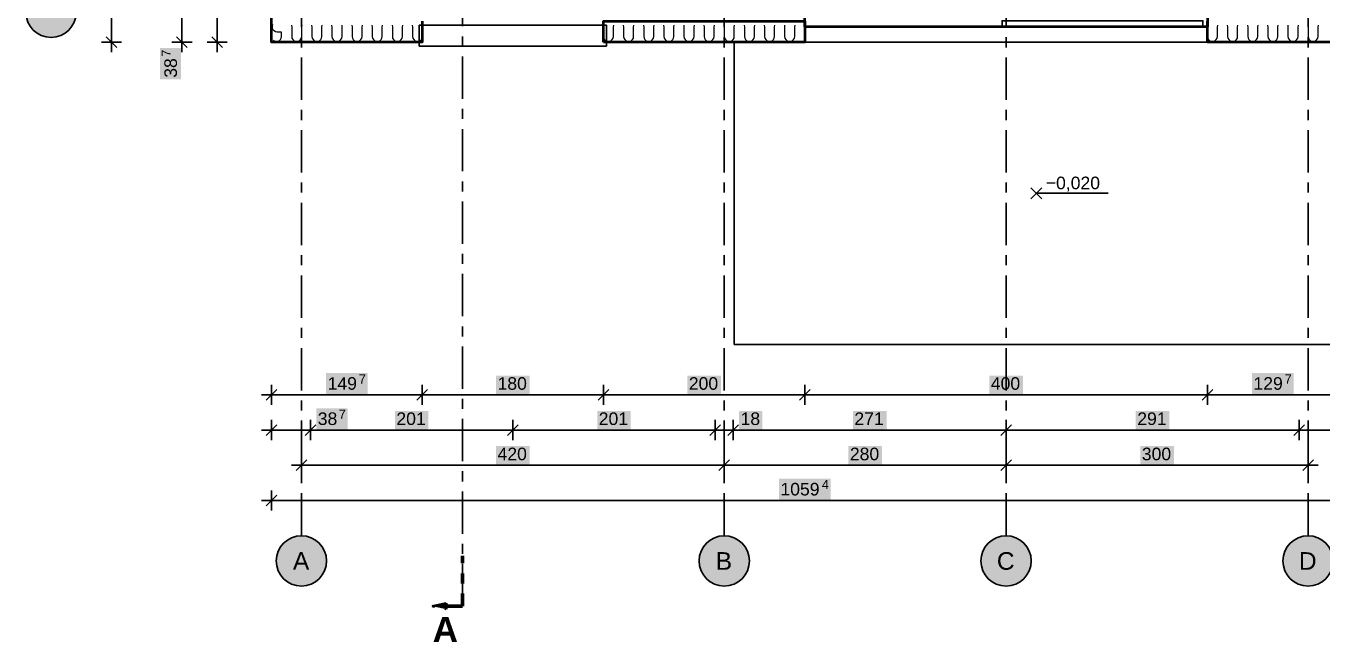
# Model space of a CAD drawing. Header units: metres. Extents: x -3.3 to 16.9, y -6.3 to 12.1.
# Drawn here: x -2.74 to 10.14, y -6.26 to -0.14 of the extents above; entities that cross this region are included whole.
import ezdxf

# ---------------------------------------------------------------- set-up
doc = ezdxf.new("R2010")
doc.units = ezdxf.units.M
doc.linetypes.add('PUNKTOWA', pattern=[10.5, 8.4, -1.05, 0, -1.05])
doc.linetypes.add('PUNKTOWA_KROTKA', pattern=[6.3, 4.2, -1.05, 0, -1.05])
for name, color, linetype, lineweight in [('A-DRZWI', 3, 'Continuous', 35), ('A-KRESKOWANIE', 8, 'Continuous', 18), ('A-MASKA', 7, 'Continuous', 18), ('A-OKNA', 3, 'Continuous', 35), ('A-OSIE', 1, 'PUNKTOWA', 25), ('A-PRZEKROJE', 1, 'PUNKTOWA_KROTKA', 50), ('A-RZEDNE', 1, 'Continuous', 25), ('A-SCIANY-IZOL', 4, 'Continuous', 35), ('A-WIDOK', 7, 'Continuous', 25), ('A-WYMIARY', 1, 'Continuous', 25)]:
    doc.layers.add(name, color=color, linetype=linetype, lineweight=lineweight)
doc.styles.add('PL_ARIAL', font='arial.ttf')
doc.styles.add('PL_ARIAL_B', font='arialbd.ttf')

msp = doc.modelspace()

# ---------------------------------------------------------------- hatches: boundary and pattern name
at = {"layer": 'A-MASKA', "true_color": 0xffffff}
for points in [[(-1.195, -0.666), (-1.195, -0.354), (-1.405, -0.354), (-1.405, -0.666)], [(0.245, -3.792), (0.658, -3.792), (0.658, -3.583), (0.245, -3.583)], [(9.442, -3.792), (9.855, -3.792), (9.855, -3.583), (9.442, -3.583)], [(1.933, -3.792), (2.267, -3.792), (2.267, -3.61), (1.933, -3.61)], [(3.833, -3.792), (4.167, -3.792), (4.167, -3.61), (3.833, -3.61)], [(6.833, -3.792), (7.167, -3.792), (7.167, -3.61), (6.833, -3.61)], [(0.147, -4.143), (0.459, -4.143), (0.459, -3.933), (0.147, -3.933)], [(0.928, -4.143), (1.262, -4.143), (1.262, -3.96), (0.928, -3.96)], [(2.938, -4.143), (3.272, -4.143), (3.272, -3.96), (2.938, -3.96)], [(4.347, -4.143), (4.579, -4.143), (4.579, -3.96), (4.347, -3.96)], [(5.478, -4.143), (5.812, -4.143), (5.812, -3.96), (5.478, -3.96)], [(8.288, -4.143), (8.622, -4.143), (8.622, -3.96), (8.288, -3.96)], [(1.933, -4.493), (2.267, -4.493), (2.267, -4.31), (1.933, -4.31)], [(5.433, -4.493), (5.767, -4.493), (5.767, -4.31), (5.433, -4.31)], [(8.333, -4.493), (8.667, -4.493), (8.667, -4.31), (8.333, -4.31)], [(4.743, -4.843), (5.257, -4.843), (5.257, -4.633), (4.743, -4.633)]]:
    msp.add_hatch(color=7, dxfattribs=at).paths.add_polyline_path(points)
at = {"layer": 'A-OSIE', "true_color": 0xffffff}
for points in [[(-2.237, 0), (-2.239, 0.033), (-2.246, 0.065), (-2.256, 0.096), (-2.27, 0.125), (-2.289, 0.152), (-2.31, 0.177), (-2.335, 0.198), (-2.362, 0.217), (-2.391, 0.231), (-2.422, 0.241), (-2.454, 0.248), (-2.487, 0.25), (-2.52, 0.248), (-2.552, 0.241), (-2.583, 0.231), (-2.612, 0.217), (-2.639, 0.198), (-2.664, 0.177), (-2.685, 0.152), (-2.704, 0.125), (-2.718, 0.096), (-2.728, 0.065), (-2.735, 0.033), (-2.737, 0), (-2.735, -0.033), (-2.728, -0.065), (-2.718, -0.096), (-2.704, -0.125), (-2.685, -0.152), (-2.664, -0.177), (-2.639, -0.198), (-2.612, -0.217), (-2.583, -0.231), (-2.552, -0.241), (-2.52, -0.248), (-2.487, -0.25), (-2.454, -0.248), (-2.422, -0.241), (-2.391, -0.231), (-2.362, -0.217), (-2.335, -0.198), (-2.31, -0.177), (-2.289, -0.152), (-2.27, -0.125), (-2.256, -0.096), (-2.246, -0.065), (-2.239, -0.033)], [(0.25, -5.45), (0.248, -5.417), (0.241, -5.385), (0.231, -5.354), (0.217, -5.325), (0.198, -5.298), (0.177, -5.273), (0.152, -5.252), (0.125, -5.233), (0.096, -5.219), (0.065, -5.209), (0.033, -5.202), (0, -5.2), (-0.033, -5.202), (-0.065, -5.209), (-0.096, -5.219), (-0.125, -5.233), (-0.152, -5.252), (-0.177, -5.273), (-0.198, -5.298), (-0.217, -5.325), (-0.231, -5.354), (-0.241, -5.385), (-0.248, -5.417), (-0.25, -5.45), (-0.248, -5.483), (-0.241, -5.515), (-0.231, -5.546), (-0.217, -5.575), (-0.198, -5.602), (-0.177, -5.627), (-0.152, -5.648), (-0.125, -5.667), (-0.096, -5.681), (-0.065, -5.691), (-0.033, -5.698), (0, -5.7), (0.033, -5.698), (0.065, -5.691), (0.096, -5.681), (0.125, -5.667), (0.152, -5.648), (0.177, -5.627), (0.198, -5.602), (0.217, -5.575), (0.231, -5.546), (0.241, -5.515), (0.248, -5.483)], [(4.45, -5.45), (4.448, -5.417), (4.441, -5.385), (4.431, -5.354), (4.417, -5.325), (4.398, -5.298), (4.377, -5.273), (4.352, -5.252), (4.325, -5.233), (4.296, -5.219), (4.265, -5.209), (4.233, -5.202), (4.2, -5.2), (4.167, -5.202), (4.135, -5.209), (4.104, -5.219), (4.075, -5.233), (4.048, -5.252), (4.023, -5.273), (4.002, -5.298), (3.983, -5.325), (3.969, -5.354), (3.959, -5.385), (3.952, -5.417), (3.95, -5.45), (3.952, -5.483), (3.959, -5.515), (3.969, -5.546), (3.983, -5.575), (4.002, -5.602), (4.023, -5.627), (4.048, -5.648), (4.075, -5.667), (4.104, -5.681), (4.135, -5.691), (4.167, -5.698), (4.2, -5.7), (4.233, -5.698), (4.265, -5.691), (4.296, -5.681), (4.325, -5.667), (4.352, -5.648), (4.377, -5.627), (4.398, -5.602), (4.417, -5.575), (4.431, -5.546), (4.441, -5.515), (4.448, -5.483)], [(7.25, -5.45), (7.248, -5.417), (7.241, -5.385), (7.231, -5.354), (7.217, -5.325), (7.198, -5.298), (7.177, -5.273), (7.152, -5.252), (7.125, -5.233), (7.096, -5.219), (7.065, -5.209), (7.033, -5.202), (7, -5.2), (6.967, -5.202), (6.935, -5.209), (6.904, -5.219), (6.875, -5.233), (6.848, -5.252), (6.823, -5.273), (6.802, -5.298), (6.783, -5.325), (6.769, -5.354), (6.759, -5.385), (6.752, -5.417), (6.75, -5.45), (6.752, -5.483), (6.759, -5.515), (6.769, -5.546), (6.783, -5.575), (6.802, -5.602), (6.823, -5.627), (6.848, -5.648), (6.875, -5.667), (6.904, -5.681), (6.935, -5.691), (6.967, -5.698), (7, -5.7), (7.033, -5.698), (7.065, -5.691), (7.096, -5.681), (7.125, -5.667), (7.152, -5.648), (7.177, -5.627), (7.198, -5.602), (7.217, -5.575), (7.231, -5.546), (7.241, -5.515), (7.248, -5.483)], [(10.25, -5.45), (10.248, -5.417), (10.241, -5.385), (10.231, -5.354), (10.217, -5.325), (10.198, -5.298), (10.177, -5.273), (10.152, -5.252), (10.125, -5.233), (10.096, -5.219), (10.065, -5.209), (10.033, -5.202), (10, -5.2), (9.967, -5.202), (9.935, -5.209), (9.904, -5.219), (9.875, -5.233), (9.848, -5.252), (9.823, -5.273), (9.802, -5.298), (9.783, -5.325), (9.769, -5.354), (9.759, -5.385), (9.752, -5.417), (9.75, -5.45), (9.752, -5.483), (9.759, -5.515), (9.769, -5.546), (9.783, -5.575), (9.802, -5.602), (9.823, -5.627), (9.848, -5.648), (9.875, -5.667), (9.904, -5.681), (9.935, -5.691), (9.967, -5.698), (10, -5.7), (10.033, -5.698), (10.065, -5.691), (10.096, -5.681), (10.125, -5.667), (10.152, -5.648), (10.177, -5.627), (10.198, -5.602), (10.217, -5.575), (10.231, -5.546), (10.241, -5.515), (10.248, -5.483)]]:
    msp.add_hatch(color=7, dxfattribs=at).paths.add_polyline_path(points)
at = {"layer": 'A-PRZEKROJE', "true_color": 0x000000}
msp.add_hatch(color=7, dxfattribs=at).paths.add_polyline_path([(1.299, -5.9), (1.436, -5.871), (1.436, -5.929)])

# ---------------------------------------------------------------- linework, layer by layer
at = {"layer": 'A-DRZWI', "lineweight": 50, "ltscale": 0.05}
msp.add_lwpolyline([(5, -0.025), (9, -0.025), (9, -0.145), (5, -0.145)], close=True, dxfattribs=at)
at = {"layer": 'A-DRZWI', "lineweight": 35, "ltscale": 0.05}
msp.add_lwpolyline([(6.96, -0.145), (8.955, -0.145), (8.955, -0.085), (6.96, -0.085)], close=True, dxfattribs=at)
at = {"layer": 'A-KRESKOWANIE', "lineweight": 25, "ltscale": 0.05}
for points in [[(-0.197, -0.197), (-0.24, -0.197), (-0.24, -0.197), (-0.257, -0.194), (-0.272, -0.185), (-0.283, -0.172), (-0.289, -0.156), (-0.289, -0.138), (-0.283, -0.122)], [(-0.278, -0.278), (-0.272, -0.283), (-0.256, -0.289), (-0.238, -0.289), (-0.222, -0.283), (-0.209, -0.272), (-0.2, -0.257), (-0.197, -0.24), (-0.197, -0.24), (-0.197, -0.197)], [(-0.1, -0.13), (-0.097, -0.148), (-0.097, -0.148), (-0.097, -0.24), (-0.094, -0.257), (-0.085, -0.272), (-0.072, -0.283), (-0.056, -0.289), (-0.038, -0.289), (-0.022, -0.283), (-0.009, -0.272), (0, -0.257), (0.003, -0.24), (0.003, -0.24), (0.003, -0.148), (0.003, -0.148), (0.006, -0.13)], [(0.1, -0.13), (0.103, -0.148), (0.103, -0.24), (0.106, -0.257), (0.115, -0.272), (0.128, -0.283), (0.144, -0.289), (0.162, -0.289), (0.178, -0.283), (0.191, -0.272), (0.2, -0.257), (0.203, -0.24), (0.203, -0.24), (0.203, -0.148), (0.203, -0.148), (0.206, -0.13)], [(0.3, -0.13), (0.303, -0.148), (0.303, -0.24), (0.306, -0.257), (0.315, -0.272), (0.328, -0.283), (0.344, -0.289), (0.362, -0.289), (0.378, -0.283), (0.391, -0.272), (0.4, -0.257), (0.403, -0.24), (0.403, -0.24), (0.403, -0.148), (0.403, -0.148), (0.406, -0.13)], [(0.5, -0.13), (0.503, -0.148), (0.503, -0.24), (0.506, -0.257), (0.515, -0.272), (0.528, -0.283), (0.544, -0.289), (0.562, -0.289), (0.578, -0.283), (0.591, -0.272), (0.6, -0.257), (0.603, -0.24), (0.603, -0.24), (0.603, -0.148), (0.603, -0.148), (0.606, -0.13)], [(0.7, -0.13), (0.703, -0.148), (0.703, -0.24), (0.706, -0.257), (0.715, -0.272), (0.728, -0.283), (0.744, -0.289), (0.762, -0.289), (0.778, -0.283), (0.791, -0.272), (0.8, -0.257), (0.803, -0.24), (0.803, -0.24), (0.803, -0.148), (0.803, -0.148), (0.806, -0.13)], [(0.9, -0.13), (0.903, -0.148), (0.903, -0.24), (0.906, -0.257), (0.915, -0.272), (0.928, -0.283), (0.944, -0.289), (0.962, -0.289), (0.978, -0.283), (0.991, -0.272), (1, -0.257), (1.003, -0.24), (1.003, -0.24), (1.003, -0.148), (1.003, -0.148), (1.006, -0.13)], [(1.1, -0.13), (1.103, -0.148), (1.103, -0.148), (1.103, -0.24), (1.106, -0.257), (1.115, -0.272), (1.128, -0.283), (1.144, -0.289), (1.162, -0.289), (1.178, -0.283), (1.191, -0.272), (1.2, -0.257), (1.2, -0.257)], [(3, -0.24), (3.003, -0.257), (3.012, -0.272), (3.025, -0.283), (3.041, -0.289), (3.059, -0.289), (3.075, -0.283), (3.088, -0.272), (3.097, -0.257), (3.1, -0.24), (3.1, -0.24), (3.1, -0.148), (3.1, -0.148), (3.103, -0.13)], [(3, -0.148), (3, -0.24)], [(3.197, -0.13), (3.2, -0.148), (3.2, -0.24), (3.203, -0.257), (3.212, -0.272), (3.225, -0.283), (3.241, -0.289), (3.259, -0.289), (3.275, -0.283), (3.288, -0.272), (3.297, -0.257), (3.3, -0.24), (3.3, -0.24), (3.3, -0.148), (3.3, -0.148), (3.303, -0.13)], [(3.397, -0.13), (3.4, -0.148), (3.4, -0.24), (3.403, -0.257), (3.412, -0.272), (3.425, -0.283), (3.441, -0.289), (3.459, -0.289), (3.475, -0.283), (3.488, -0.272), (3.497, -0.257), (3.5, -0.24), (3.5, -0.24), (3.5, -0.148), (3.5, -0.148), (3.503, -0.13)], [(3.597, -0.13), (3.6, -0.148), (3.6, -0.24), (3.603, -0.257), (3.612, -0.272), (3.625, -0.283), (3.641, -0.289), (3.659, -0.289), (3.675, -0.283), (3.688, -0.272), (3.697, -0.257), (3.7, -0.24), (3.7, -0.24), (3.7, -0.148), (3.7, -0.148), (3.703, -0.13)], [(3.797, -0.13), (3.8, -0.148), (3.8, -0.24), (3.803, -0.257), (3.812, -0.272), (3.825, -0.283), (3.841, -0.289), (3.859, -0.289), (3.875, -0.283), (3.888, -0.272), (3.897, -0.257), (3.9, -0.24), (3.9, -0.24), (3.9, -0.148), (3.9, -0.148), (3.903, -0.13)], [(3.997, -0.13), (4, -0.148), (4, -0.24), (4.003, -0.257), (4.012, -0.272), (4.025, -0.283), (4.041, -0.289), (4.059, -0.289), (4.075, -0.283), (4.088, -0.272), (4.097, -0.257), (4.1, -0.24), (4.1, -0.24), (4.1, -0.148), (4.1, -0.148), (4.103, -0.13)], [(4.197, -0.13), (4.2, -0.148), (4.2, -0.24), (4.203, -0.257), (4.212, -0.272), (4.225, -0.283), (4.241, -0.289), (4.259, -0.289), (4.275, -0.283), (4.288, -0.272), (4.297, -0.257), (4.3, -0.24), (4.3, -0.24), (4.3, -0.148), (4.3, -0.148), (4.303, -0.13)], [(4.397, -0.13), (4.4, -0.148), (4.4, -0.148), (4.4, -0.24), (4.403, -0.257), (4.412, -0.272), (4.425, -0.283), (4.441, -0.289), (4.459, -0.289), (4.475, -0.283), (4.488, -0.272), (4.497, -0.257), (4.5, -0.24), (4.5, -0.24), (4.5, -0.148), (4.5, -0.148), (4.503, -0.13)], [(4.597, -0.13), (4.6, -0.148), (4.6, -0.24), (4.603, -0.257), (4.612, -0.272), (4.625, -0.283), (4.641, -0.289), (4.659, -0.289), (4.675, -0.283), (4.688, -0.272), (4.697, -0.257), (4.7, -0.24), (4.7, -0.24), (4.7, -0.148), (4.7, -0.148), (4.703, -0.13)], [(4.797, -0.13), (4.8, -0.148), (4.8, -0.24), (4.803, -0.257), (4.812, -0.272), (4.825, -0.283), (4.841, -0.289), (4.859, -0.289), (4.875, -0.283), (4.888, -0.272), (4.897, -0.257), (4.9, -0.24), (4.9, -0.24), (4.9, -0.148), (4.9, -0.148), (4.903, -0.13)], [(4.997, -0.13), (5, -0.148)], [(5, -0.148), (5, -0.24)], [(9, -0.24), (9.003, -0.257), (9.012, -0.272), (9.025, -0.283), (9.041, -0.289), (9.059, -0.289), (9.075, -0.283), (9.088, -0.272), (9.097, -0.257), (9.1, -0.24), (9.1, -0.24), (9.1, -0.148), (9.1, -0.148), (9.103, -0.13)], [(9, -0.148), (9, -0.24)], [(9.197, -0.13), (9.2, -0.148), (9.2, -0.24), (9.203, -0.257), (9.212, -0.272), (9.225, -0.283), (9.241, -0.289), (9.259, -0.289), (9.275, -0.283), (9.288, -0.272), (9.297, -0.257), (9.3, -0.24), (9.3, -0.24), (9.3, -0.148), (9.3, -0.148), (9.303, -0.13)], [(9.397, -0.13), (9.4, -0.148), (9.4, -0.24), (9.403, -0.257), (9.412, -0.272), (9.425, -0.283), (9.441, -0.289), (9.459, -0.289), (9.475, -0.283), (9.488, -0.272), (9.497, -0.257), (9.5, -0.24), (9.5, -0.24), (9.5, -0.148), (9.5, -0.148), (9.503, -0.13)], [(9.597, -0.13), (9.6, -0.148), (9.6, -0.24), (9.603, -0.257), (9.612, -0.272), (9.625, -0.283), (9.641, -0.289), (9.659, -0.289), (9.675, -0.283), (9.688, -0.272), (9.697, -0.257), (9.7, -0.24), (9.7, -0.24), (9.7, -0.148), (9.7, -0.148), (9.703, -0.13)], [(9.797, -0.13), (9.8, -0.148), (9.8, -0.24), (9.803, -0.257), (9.812, -0.272), (9.825, -0.283), (9.841, -0.289), (9.859, -0.289), (9.875, -0.283), (9.888, -0.272), (9.897, -0.257), (9.9, -0.24), (9.9, -0.24), (9.9, -0.148), (9.9, -0.148), (9.903, -0.13)], [(9.997, -0.13), (10, -0.148), (10, -0.148), (10, -0.24), (10.003, -0.257), (10.012, -0.272), (10.025, -0.283), (10.041, -0.289), (10.059, -0.289), (10.075, -0.283), (10.088, -0.272), (10.097, -0.257), (10.1, -0.24), (10.1, -0.24), (10.1, -0.148), (10.1, -0.148), (10.103, -0.13)]]:
    msp.add_lwpolyline(points, dxfattribs=at)
at = {"layer": 'A-OKNA', "lineweight": 35, "ltscale": 0.05}
msp.add_lwpolyline([(1.17, -0.13), (3.03, -0.13), (3.03, -0.337), (1.17, -0.337)], close=True, dxfattribs=at)
at = {"layer": 'A-OSIE', "linetype": 'PUNKTOWA', "lineweight": 35, "ltscale": 0.050186, "flags": 128}
for points in [[(0, -5.2), (0, 11.03)], [(4.2, -5.2), (4.2, 11.03)], [(7, -5.2), (7, 11.03)], [(10, -5.2), (10, 11.03)]]:
    msp.add_lwpolyline(points, dxfattribs=at)
at = {"layer": 'A-OSIE', "linetype": 'Continuous', "lineweight": 35, "ltscale": 0.05}
for centre in [(-2.487, 0), (0, -5.45), (4.2, -5.45), (7, -5.45), (10, -5.45)]:
    msp.add_circle(centre, 0.25, dxfattribs=at)
at = {"layer": 'A-PRZEKROJE', "linetype": 'PUNKTOWA', "lineweight": 35, "ltscale": 0.05, "flags": 128}
msp.add_lwpolyline([(1.599, -5.9), (1.599, 11.73)], dxfattribs=at)
at = {"layer": 'A-PRZEKROJE', "linetype": 'PUNKTOWA_KROTKA', "lineweight": 70, "ltscale": 0.03, "flags": 128}
msp.add_lwpolyline([(1.599, -5.9), (1.599, -5.4)], dxfattribs=at)
at = {"layer": 'A-PRZEKROJE', "lineweight": 50, "ltscale": 0.05, "flags": 128}
msp.add_lwpolyline([(1.299, -5.9), (1.436, -5.871), (1.436, -5.929)], close=True, dxfattribs=at)
at = {"layer": 'A-PRZEKROJE', "linetype": 'Continuous', "lineweight": 70, "ltscale": 0.05, "flags": 128}
msp.add_lwpolyline([(1.599, -5.9), (1.424, -5.9)], dxfattribs=at)
at = {"layer": 'A-RZEDNE', "lineweight": 35, "ltscale": 0.05}
for points in [[(7.244, -1.853), (7.354, -1.744)], [(7.244, -1.744), (7.354, -1.853)], [(7.299, -1.798), (8.014, -1.798)]]:
    msp.add_lwpolyline(points, dxfattribs=at)
at = {"layer": 'A-SCIANY-IZOL', "lineweight": 50, "ltscale": 0.05}
for points in [[(1.2, -0.09), (1.2, -0.297), (1.2, -0.297), (1.2, -0.297), (1.2, -0.297), (-0.297, -0.297), (-0.297, -0.297), (-0.297, -0.297), (-0.297, 1.3)], [(10.297, -0.297), (9, -0.297), (9, -0.297), (9, -0.297), (9, -0.297), (9, -0.09)]]:
    msp.add_lwpolyline(points, dxfattribs=at)
msp.add_lwpolyline([(3, -0.297), (3, -0.297), (3, -0.297), (3, -0.09), (3, -0.09), (3, -0.09), (3, -0.09), (5, -0.09), (5, -0.09), (5, -0.09), (5, -0.297), (5, -0.297), (5, -0.297), (5, -0.297), (3, -0.297)], close=True, dxfattribs=at)
at = {"layer": 'A-WIDOK', "lineweight": 35, "ltscale": 0.05}
for points in [[(10.297, -0.297), (10.297, -3.3), (4.3, -3.3), (4.3, -0.297)], [(5, -0.297), (8.999, -0.297)]]:
    msp.add_lwpolyline(points, dxfattribs=at)
at = {"layer": 'A-WYMIARY', "lineweight": 35, "ltscale": 0.05}
for points in [[(-1.887, -0.397), (-1.887, 8.397)], [(-1.187, -0.397), (-1.187, 8.397)], [(-0.837, -0.397), (-0.837, 8.397)], [(-1.834, -0.35), (-1.94, -0.244)], [(-1.134, -0.35), (-1.24, -0.244)], [(-0.784, -0.35), (-0.89, -0.244)], [(-1.787, -0.297), (-1.987, -0.297)], [(-1.087, -0.297), (-1.287, -0.297)], [(-0.737, -0.297), (-0.937, -0.297)], [(-0.297, -3.7), (-0.297, -3.9)], [(1.2, -3.7), (1.2, -3.9)], [(3, -3.7), (3, -3.9)], [(5, -3.7), (5, -3.9)], [(9, -3.7), (9, -3.9)], [(-0.397, -3.8), (10.397, -3.8)], [(-0.35, -3.853), (-0.244, -3.747)], [(1.147, -3.853), (1.253, -3.747)], [(2.947, -3.853), (3.053, -3.747)], [(4.947, -3.853), (5.053, -3.747)], [(8.947, -3.853), (9.053, -3.747)], [(-0.35, -4.203), (-0.244, -4.097)], [(-0.297, -4.05), (-0.297, -4.25)], [(0.037, -4.203), (0.143, -4.097)], [(0.09, -4.05), (0.09, -4.25)], [(2.047, -4.203), (2.153, -4.097)], [(2.1, -4.05), (2.1, -4.25)], [(4.057, -4.203), (4.163, -4.097)], [(4.11, -4.05), (4.11, -4.25)], [(4.237, -4.203), (4.343, -4.097)], [(4.29, -4.05), (4.29, -4.25)], [(6.947, -4.203), (7.053, -4.097)], [(7, -4.05), (7, -4.25)], [(9.857, -4.203), (9.963, -4.097)], [(9.91, -4.05), (9.91, -4.25)], [(-0.397, -4.15), (13.95, -4.15)], [(-0.1, -4.5), (10.1, -4.5)], [(-0.053, -4.553), (0.053, -4.447)], [(0, -4.4), (0, -4.6)], [(4.147, -4.553), (4.253, -4.447)], [(4.2, -4.4), (4.2, -4.6)], [(6.947, -4.553), (7.053, -4.447)], [(7, -4.4), (7, -4.6)], [(9.947, -4.553), (10.053, -4.447)], [(10, -4.4), (10, -4.6)], [(-0.297, -4.75), (-0.297, -4.95)], [(-0.397, -4.85), (10.397, -4.85)], [(-0.35, -4.903), (-0.244, -4.797)]]:
    msp.add_lwpolyline(points, dxfattribs=at)

# ---------------------------------------------------------------- texts
at = {"layer": 'A-OSIE', "style": 'PL_ARIAL'}
for s, p in [('A', (-0.085, -5.538)), ('B', (4.115, -5.538)), ('C', (6.908, -5.538)), ('D', (9.908, -5.538))]:
    msp.add_text(s, height=0.175, dxfattribs=at).set_placement(p)
at = {"layer": 'A-PRZEKROJE', "style": 'PL_ARIAL_B'}
msp.add_text('A', height=0.25, dxfattribs=at).set_placement((1.303, -6.256))
at = {"layer": 'A-RZEDNE', "style": 'PL_ARIAL'}
msp.add_text('−0,020', height=0.125, dxfattribs=at).set_placement((7.394, -1.758))
at = {"layer": 'A-WYMIARY', "style": 'PL_ARIAL'}
for s, height, p in [('7', 0.09, (-1.3, -0.441)), ('38', 0.125, (-1.237, -0.651))]:
    msp.add_text(s, height=height, rotation=90, dxfattribs=at).set_placement(p)
for s, height, p in [('7', 0.09, (0.57, -3.688)), ('7', 0.09, (9.767, -3.688)), ('149', 0.125, (0.26, -3.75)), ('180', 0.125, (1.948, -3.75)), ('200', 0.125, (3.848, -3.75)), ('400', 0.125, (6.848, -3.75)), ('129', 0.125, (9.457, -3.75)), ('38', 0.125, (0.162, -4.1)), ('7', 0.09, (0.371, -4.038)), ('201', 0.125, (0.943, -4.1)), ('201', 0.125, (2.953, -4.1)), ('18', 0.125, (4.362, -4.1)), ('271', 0.125, (5.493, -4.1)), ('291', 0.125, (8.303, -4.1)), ('420', 0.125, (1.948, -4.45)), ('280', 0.125, (5.448, -4.45)), ('300', 0.125, (8.348, -4.45)), ('1059', 0.125, (4.758, -4.8)), ('4', 0.09, (5.169, -4.737))]:
    msp.add_text(s, height=height, dxfattribs=at).set_placement(p)

doc.saveas('drawing.dxf')
